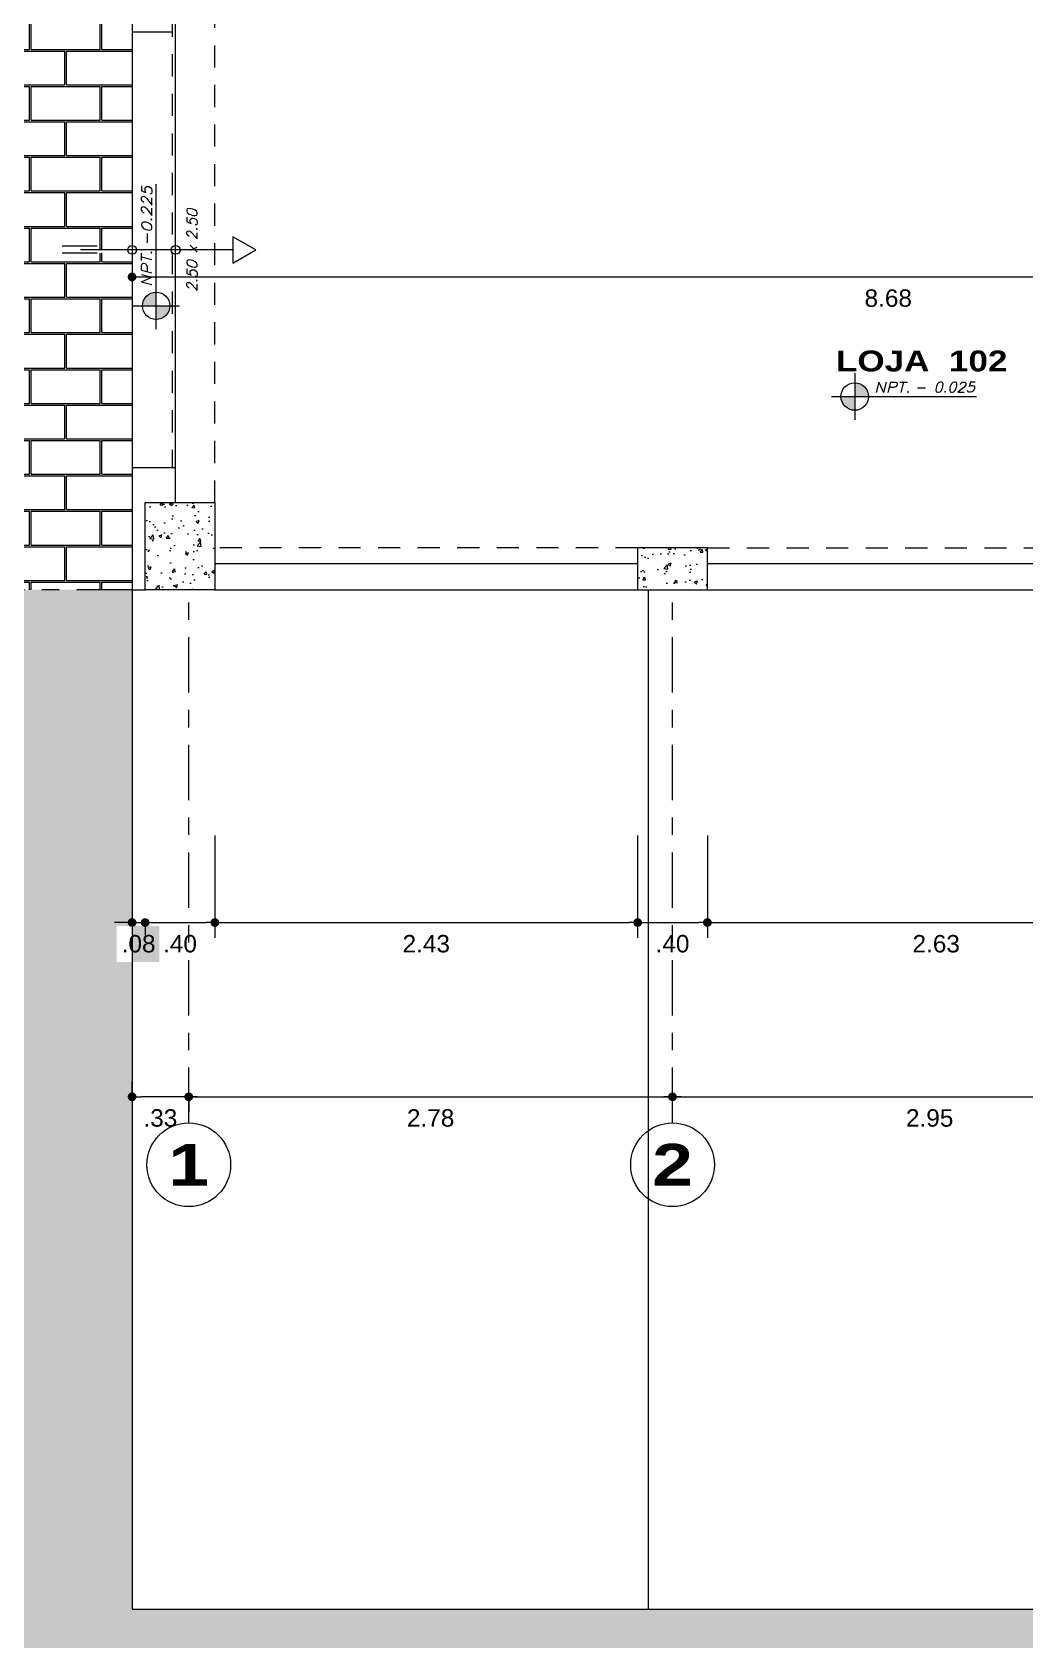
# Model space of a CAD drawing. Header units: millimetres. Extents: x 2178 to 2304, y 1220 to 1359.
# Drawn here: x 2184.2 to 2189.9, y 1325.09 to 1334.32 of the extents above; entities that cross this region are included whole.
import ezdxf
from ezdxf.enums import TextEntityAlignment as Align

# ---------------------------------------------------------------- set-up
doc = ezdxf.new("R2010")
doc.units = ezdxf.units.MM
doc.linetypes.add('CENTER', pattern=[50.8, 31.75, -6.35, 6.35, -6.35])
doc.linetypes.add('HIDDEN', pattern=[9.525, 6.35, -3.175])
doc.layers.get('0').update_dxf_attribs({"lineweight": 0})
for name, color, linetype, lineweight in [('COTAS', 40, 'Continuous', 20), ('Ejes22', 50, 'CENTER', 9), ('muros bajos', 2, 'Continuous', 25), ('PLUMA 1', 46, 'Continuous', 13), ('PLUMA 2', 94, 'Continuous', 15), ('PLUMA 7', 10, 'Continuous', 0), ('PROY', 13, 'HIDDEN', 13), ('TEXTO', 5, 'Continuous', 18), ('TEXTOS', 42, 'Continuous', 13)]:
    doc.layers.add(name, color=color, linetype=linetype, lineweight=lineweight)
doc.layers.add('pisos....', color=7, linetype='Continuous', lineweight=5, true_color=0x7c7f7e)
doc.styles.add('ARIAL', font='arial.ttf')
doc.styles.add('ARIAL-N', font='arialbd.ttf')
doc.styles.add('ARIALCH', font='arialbd.ttf', dxfattribs={"width": 1.25})
doc.styles.add('SIMPLEX', font='simplex.shx', dxfattribs={"width": 1.2, "oblique": 15})
doc.dimstyles.new('RPM 50', dxfattribs={"dimtxt": 0.1, "dimasz": 0.05, "dimexe": 0.0885, "dimexo": 0.1535, "dimgap": 0.071, "dimtad": 2, "dimtih": 1, "dimtoh": 1, "dimzin": 4, "dimdsep": 46, "dimtxsty": 'ARIAL', "dimblk": 'DOT', "dimcen": 0.4, "dimdle": 0.25, "dimclrd": 8, "dimclre": 8, "dimclrt": 9, "dimadec": 0, "dimazin": 0, "dimtfac": 1, "dimtix": 1, "dimtmove": 0, "dimatfit": 3, "dimldrblk": 'DOT', "dimfxl": 0.5, "dimfxlon": 1, "dimlwd": 0, "dimlwe": 0, "dimarcsym": 0})
pattern_1 = [(50, (1019.0931, -426.95647), (0.182184669, -0.015939086), [0.01905, -0.20955]), (355, (1019.0931, -426.95647), (-0.035243421, 0.191056845), [0.01524, -0.167640584]), (100.451445, (1019.10828, -426.9578), (0.146941247, 0.175117752), [0.016190009, -0.178090245]), (46.1842, (1019.0931, -426.90567), (0.27107904, -0.042042328), [0.028575, -0.314325]), (96.635558, (1019.11569, -426.90918), (0.237404134, 0.247426125), [0.024285023, -0.267135608]), (351.184151, (1019.0931, -426.90567), (0.237404134, 0.247426125), [0.022859967, -0.251459732]), (21, (1019.1185, -426.91837), (0.151614391, -0.102265198), [0.01905, -0.20955]), (326, (1019.1185, -426.91837), (0.061802028, 0.184187966), [0.01524, -0.16764]), (71.451445, (1019.13113, -426.9269), (0.21341642, 0.081922769), [0.016190009, -0.178089938]), (37.5, (1019.093096, -426.95647), (0.0030886033, 0.0845550389), [0, -0.165608, 0, -0.17018, 0, -0.168275]), (7.5, (1019.0931, -426.95647), (0.0668196625, 0.100180575), [0, -0.097028, 0, -0.161798, 0, -0.064135]), (327.5, (1019.036454, -426.95647), (0.1355905952, -0.005728744), [0, -0.0635, 0, -0.19812, 0, -0.26289]), (317.5, (1019.01105, -426.95647), (0.1481291814, 0.025426491), [0, -0.08255, 0, -0.131572, 0, -0.18669])]

# ---------------------------------------------------------------- blocks, each defined once
blk = doc.blocks.new('_DOT')
at = {"color": 0, "linetype": 'ByBlock'}
blk.add_line((-0.5, 0), (-1, 0), dxfattribs=at)
at = {"color": 0, "linetype": 'ByBlock', "const_width": 0.5}
blk.add_lwpolyline([(-0.25, 0, 1), (0.25, 0, 1)], format="xyb", close=True, dxfattribs=at)
blk = doc.blocks.new('*D897')
at = {"layer": 'Defpoints', "color": 0, "transparency": 16777216}
for p in [(2185.1013, 1328.2097), (2187.8763, 1328.2097), (2187.8763, 1328.2097)]:
    blk.add_point(p, dxfattribs=at)
at = {"layer": 'muros bajos', "color": 8, "lineweight": 0, "transparency": 16777216}
for p, q in [((2185.1013, 1328.2097), (2185.1013, 1328.2982)), ((2187.8763, 1328.2097), (2187.8763, 1328.2982)), ((2185.1513, 1328.2097), (2187.8263, 1328.2097))]:
    blk.add_line(p, q, dxfattribs=at)
at = {"layer": 'muros bajos', "color": 8, "lineweight": 0, "transparency": 16777216, "xscale": 0.05, "yscale": 0.05, "zscale": 0.05, "rotation": 180}
blk.add_blockref('_DOT', (2185.1013, 1328.2097), dxfattribs=at)
at = {"layer": 'muros bajos', "color": 8, "lineweight": 0, "transparency": 16777216, "xscale": 0.05, "yscale": 0.05, "zscale": 0.05}
blk.add_blockref('_DOT', (2187.8763, 1328.2097), dxfattribs=at)
at = {"layer": 'muros bajos', "color": 9, "transparency": 16777216, "insert": (2186.4888, 1328.0877), "char_height": 0.1, "attachment_point": 5, "style": 'ARIAL'}
blk.add_mtext('2.78', dxfattribs=at)
blk = doc.blocks.new('*D1017')
at = {"layer": 'Defpoints', "color": 0, "transparency": 16777216}
for p in [(2187.8763, 1328.2097), (2190.8263, 1328.2097), (2190.8263, 1328.2097)]:
    blk.add_point(p, dxfattribs=at)
at = {"layer": 'muros bajos', "color": 8, "lineweight": 0, "transparency": 16777216}
for p, q in [((2187.8763, 1328.2097), (2187.8763, 1328.2982)), ((2190.8263, 1328.2097), (2190.8263, 1328.2982)), ((2187.9263, 1328.2097), (2190.7763, 1328.2097))]:
    blk.add_line(p, q, dxfattribs=at)
at = {"layer": 'muros bajos', "color": 8, "lineweight": 0, "transparency": 16777216, "xscale": 0.05, "yscale": 0.05, "zscale": 0.05, "rotation": 180}
blk.add_blockref('_DOT', (2187.8763, 1328.2097), dxfattribs=at)
at = {"layer": 'muros bajos', "color": 8, "lineweight": 0, "transparency": 16777216, "xscale": 0.05, "yscale": 0.05, "zscale": 0.05}
blk.add_blockref('_DOT', (2190.8263, 1328.2097), dxfattribs=at)
at = {"layer": 'muros bajos', "color": 9, "transparency": 16777216, "insert": (2189.3513, 1328.0877), "char_height": 0.1, "attachment_point": 5, "style": 'ARIAL'}
blk.add_mtext('2.95', dxfattribs=at)
blk = doc.blocks.new('*D891')
at = {"color": 8, "lineweight": 0, "transparency": 16777216}
for p, q in [((2184.7763, 1328.2097), (2184.7763, 1328.2982)), ((2185.0513, 1328.2097), (2184.8263, 1328.2097)), ((2185.1013, 1328.2097), (2185.1013, 1328.1212))]:
    blk.add_line(p, q, dxfattribs=at)
at = {"layer": 'Defpoints', "color": 0, "transparency": 16777216}
for p in [(2184.7763, 1328.2097), (2184.7763, 1328.2097), (2185.1013, 1328.2097)]:
    blk.add_point(p, dxfattribs=at)
at = {"color": 8, "lineweight": 0, "transparency": 16777216, "xscale": 0.05, "yscale": 0.05, "zscale": 0.05, "rotation": 180}
blk.add_blockref('_DOT', (2184.7763, 1328.2097), dxfattribs=at)
at = {"color": 8, "lineweight": 0, "transparency": 16777216, "xscale": 0.05, "yscale": 0.05, "zscale": 0.05}
blk.add_blockref('_DOT', (2185.1013, 1328.2097), dxfattribs=at)
at = {"color": 9, "transparency": 16777216, "insert": (2184.9388, 1328.0876), "char_height": 0.1, "attachment_point": 5, "style": 'ARIAL'}
blk.add_mtext('.33', dxfattribs=at)
blk = doc.blocks.new('*D892')
at = {"color": 8, "lineweight": 0, "transparency": 16777216}
for p, q in [((2184.7263, 1329.2097), (2184.6763, 1329.2097)), ((2184.7763, 1329.2097), (2184.7763, 1329.1212)), ((2184.7763, 1329.2097), (2184.8513, 1329.2097)), ((2184.8513, 1329.2097), (2184.8513, 1329.1212)), ((2184.9013, 1329.2097), (2184.9513, 1329.2097))]:
    blk.add_line(p, q, dxfattribs=at)
at = {"layer": 'Defpoints', "color": 0, "transparency": 16777216}
for p in [(2184.7763, 1329.3402), (2184.8513, 1329.3402), (2184.8513, 1329.2097)]:
    blk.add_point(p, dxfattribs=at)
at = {"color": 8, "lineweight": 0, "transparency": 16777216, "xscale": 0.05, "yscale": 0.05, "zscale": 0.05}
blk.add_blockref('_DOT', (2184.7763, 1329.2097), dxfattribs=at)
at = {"color": 8, "lineweight": 0, "transparency": 16777216, "xscale": 0.05, "yscale": 0.05, "zscale": 0.05, "rotation": 180}
blk.add_blockref('_DOT', (2184.8513, 1329.2097), dxfattribs=at)
at = {"color": 9, "transparency": 16777216, "insert": (2184.8138, 1329.0877), "char_height": 0.1, "attachment_point": 5, "style": 'ARIAL'}
blk.add_mtext('.08', dxfattribs=at)
blk = doc.blocks.new('*D893')
at = {"color": 8, "lineweight": 0, "transparency": 16777216}
for p, q in [((2185.2513, 1329.7097), (2185.2513, 1329.1212)), ((2184.8513, 1329.2097), (2184.8513, 1329.1212)), ((2184.9013, 1329.2097), (2185.2013, 1329.2097))]:
    blk.add_line(p, q, dxfattribs=at)
at = {"layer": 'Defpoints', "color": 0, "transparency": 16777216}
for p in [(2185.2513, 1330.0928), (2184.8513, 1329.3402), (2185.2513, 1329.2097)]:
    blk.add_point(p, dxfattribs=at)
at = {"color": 8, "lineweight": 0, "transparency": 16777216, "xscale": 0.05, "yscale": 0.05, "zscale": 0.05, "rotation": 180}
blk.add_blockref('_DOT', (2184.8513, 1329.2097), dxfattribs=at)
at = {"color": 8, "lineweight": 0, "transparency": 16777216, "xscale": 0.05, "yscale": 0.05, "zscale": 0.05}
blk.add_blockref('_DOT', (2185.2513, 1329.2097), dxfattribs=at)
at = {"color": 9, "transparency": 16777216, "insert": (2185.0513, 1329.0877), "char_height": 0.1, "attachment_point": 5, "style": 'ARIAL'}
blk.add_mtext('.40', dxfattribs=at)
blk = doc.blocks.new('*D945')
at = {"color": 8, "lineweight": 0, "transparency": 16777216}
for p, q in [((2185.2513, 1329.7097), (2185.2513, 1329.1212)), ((2187.6763, 1329.7097), (2187.6763, 1329.1212)), ((2185.3013, 1329.2097), (2187.6263, 1329.2097))]:
    blk.add_line(p, q, dxfattribs=at)
at = {"layer": 'Defpoints', "color": 0, "transparency": 16777216}
for p in [(2187.6763, 1331.1197), (2185.2513, 1330.0928), (2187.6763, 1329.2097)]:
    blk.add_point(p, dxfattribs=at)
at = {"color": 8, "lineweight": 0, "transparency": 16777216, "xscale": 0.05, "yscale": 0.05, "zscale": 0.05, "rotation": 180}
blk.add_blockref('_DOT', (2185.2513, 1329.2097), dxfattribs=at)
at = {"color": 8, "lineweight": 0, "transparency": 16777216, "xscale": 0.05, "yscale": 0.05, "zscale": 0.05}
blk.add_blockref('_DOT', (2187.6763, 1329.2097), dxfattribs=at)
at = {"color": 9, "transparency": 16777216, "insert": (2186.4638, 1329.0876), "char_height": 0.1, "attachment_point": 5, "style": 'ARIAL'}
blk.add_mtext('2.43', dxfattribs=at)
blk = doc.blocks.new('*D946')
at = {"color": 8, "lineweight": 0, "transparency": 16777216}
for p, q in [((2187.6763, 1329.7097), (2187.6763, 1329.1212)), ((2188.0763, 1329.7097), (2188.0763, 1329.1212)), ((2187.7263, 1329.2097), (2188.0263, 1329.2097))]:
    blk.add_line(p, q, dxfattribs=at)
at = {"layer": 'Defpoints', "color": 0, "transparency": 16777216}
for p in [(2187.6763, 1331.1197), (2188.0763, 1331.1197), (2188.0763, 1329.2097)]:
    blk.add_point(p, dxfattribs=at)
at = {"color": 8, "lineweight": 0, "transparency": 16777216, "xscale": 0.05, "yscale": 0.05, "zscale": 0.05, "rotation": 180}
blk.add_blockref('_DOT', (2187.6763, 1329.2097), dxfattribs=at)
at = {"color": 8, "lineweight": 0, "transparency": 16777216, "xscale": 0.05, "yscale": 0.05, "zscale": 0.05}
blk.add_blockref('_DOT', (2188.0763, 1329.2097), dxfattribs=at)
at = {"color": 9, "transparency": 16777216, "insert": (2187.8763, 1329.0877), "char_height": 0.1, "attachment_point": 5, "style": 'ARIAL'}
blk.add_mtext('.40', dxfattribs=at)
blk = doc.blocks.new('*D947')
at = {"color": 8, "lineweight": 0, "transparency": 16777216}
for p, q in [((2188.0763, 1329.7097), (2188.0763, 1329.1212)), ((2190.7013, 1329.7097), (2190.7013, 1329.1212)), ((2188.1263, 1329.2097), (2190.6513, 1329.2097))]:
    blk.add_line(p, q, dxfattribs=at)
at = {"layer": 'Defpoints', "color": 0, "transparency": 16777216}
for p in [(2188.0763, 1331.1197), (2190.7013, 1330.6597), (2190.7013, 1329.2097)]:
    blk.add_point(p, dxfattribs=at)
at = {"color": 8, "lineweight": 0, "transparency": 16777216, "xscale": 0.05, "yscale": 0.05, "zscale": 0.05, "rotation": 180}
blk.add_blockref('_DOT', (2188.0763, 1329.2097), dxfattribs=at)
at = {"color": 8, "lineweight": 0, "transparency": 16777216, "xscale": 0.05, "yscale": 0.05, "zscale": 0.05}
blk.add_blockref('_DOT', (2190.7013, 1329.2097), dxfattribs=at)
at = {"color": 9, "transparency": 16777216, "insert": (2189.3888, 1329.0876), "char_height": 0.1, "attachment_point": 5, "style": 'ARIAL'}
blk.add_mtext('2.63', dxfattribs=at)
blk = doc.blocks.new('*D974')
at = {"color": 8, "lineweight": 0, "transparency": 16777216}
for p, q in [((2183.8263, 1331.6197), (2183.2378, 1331.6197)), ((2183.3263, 1331.1697), (2183.3263, 1331.5697)), ((2183.8263, 1331.1197), (2183.2378, 1331.1197))]:
    blk.add_line(p, q, dxfattribs=at)
at = {"layer": 'Defpoints', "color": 0, "transparency": 16777216}
for p in [(2183.3263, 1331.6197), (2184.8513, 1331.6197), (2184.8513, 1331.1197)]:
    blk.add_point(p, dxfattribs=at)
at = {"color": 8, "lineweight": 0, "transparency": 16777216, "xscale": 0.05, "yscale": 0.05, "zscale": 0.05}
for p, rotation in [((2183.3263, 1331.6197), 90), ((2183.3263, 1331.1197), 270)]:
    blk.add_blockref('_DOT', p, dxfattribs=dict(at, rotation=rotation))
at = {"color": 9, "transparency": 16777216, "insert": (2183.1679, 1331.3697), "char_height": 0.1, "attachment_point": 5, "style": 'ARIAL'}
blk.add_mtext('.50', dxfattribs=at)
blk = doc.blocks.new('*D975')
at = {"color": 8, "lineweight": 0, "transparency": 16777216}
for p, q in [((2183.3263, 1331.8697), (2183.3263, 1331.9197)), ((2183.8263, 1331.8197), (2183.2378, 1331.8197)), ((2183.3263, 1331.6197), (2183.3263, 1331.8197)), ((2183.8263, 1331.6197), (2183.2378, 1331.6197)), ((2183.3263, 1331.5697), (2183.3263, 1331.5197))]:
    blk.add_line(p, q, dxfattribs=at)
at = {"layer": 'Defpoints', "color": 0, "transparency": 16777216}
for p in [(2183.3263, 1331.8197), (2184.7763, 1331.8197), (2184.8513, 1331.6197)]:
    blk.add_point(p, dxfattribs=at)
at = {"color": 8, "lineweight": 0, "transparency": 16777216, "xscale": 0.05, "yscale": 0.05, "zscale": 0.05}
for p, rotation in [((2183.3263, 1331.8197), 270), ((2183.3263, 1331.6197), 90)]:
    blk.add_blockref('_DOT', p, dxfattribs=dict(at, rotation=rotation))
at = {"color": 9, "transparency": 16777216, "insert": (2183.1679, 1331.7197), "char_height": 0.1, "attachment_point": 5, "style": 'ARIAL'}
blk.add_mtext('.20', dxfattribs=at)
blk = doc.blocks.new('*D976')
at = {"color": 8, "lineweight": 0, "transparency": 16777216}
for p, q in [((2183.8263, 1334.3197), (2183.2378, 1334.3197)), ((2183.3263, 1331.8697), (2183.3263, 1334.2697)), ((2183.8263, 1331.8197), (2183.2378, 1331.8197))]:
    blk.add_line(p, q, dxfattribs=at)
at = {"layer": 'Defpoints', "color": 0, "transparency": 16777216}
for p in [(2183.3263, 1334.3197), (2184.7763, 1334.3197), (2184.7763, 1331.8197)]:
    blk.add_point(p, dxfattribs=at)
at = {"color": 8, "lineweight": 0, "transparency": 16777216, "xscale": 0.05, "yscale": 0.05, "zscale": 0.05}
for p, rotation in [((2183.3263, 1334.3197), 90), ((2183.3263, 1331.8197), 270)]:
    blk.add_blockref('_DOT', p, dxfattribs=dict(at, rotation=rotation))
at = {"color": 9, "transparency": 16777216, "insert": (2183.1248, 1333.0697), "char_height": 0.1, "attachment_point": 5, "style": 'ARIAL'}
blk.add_mtext('2.50', dxfattribs=at)
blk = doc.blocks.new('*D977')
at = {"color": 8, "lineweight": 0, "transparency": 16777216}
for p, q in [((2183.3263, 1334.4697), (2183.3263, 1334.5197)), ((2183.8263, 1334.4197), (2183.2378, 1334.4197)), ((2183.3263, 1334.3197), (2183.3263, 1334.4197)), ((2183.8263, 1334.3197), (2183.2378, 1334.3197)), ((2183.3263, 1334.2697), (2183.3263, 1334.2197))]:
    blk.add_line(p, q, dxfattribs=at)
at = {"layer": 'Defpoints', "color": 0, "transparency": 16777216}
for p in [(2183.3263, 1334.4197), (2184.8513, 1334.4197), (2184.7763, 1334.3197)]:
    blk.add_point(p, dxfattribs=at)
at = {"color": 8, "lineweight": 0, "transparency": 16777216, "xscale": 0.05, "yscale": 0.05, "zscale": 0.05}
for p, rotation in [((2183.3263, 1334.4197), 270), ((2183.3263, 1334.3197), 90)]:
    blk.add_blockref('_DOT', p, dxfattribs=dict(at, rotation=rotation))
at = {"color": 9, "transparency": 16777216, "insert": (2183.1679, 1334.3697), "char_height": 0.1, "attachment_point": 5, "style": 'ARIAL'}
blk.add_mtext('.10', dxfattribs=at)
blk = doc.blocks.new('*D988')
at = {"color": 8, "lineweight": 0, "transparency": 16777216}
for p, q in [((2184.7763, 1333.272), (2184.7763, 1332.8262)), ((2193.4513, 1333.272), (2193.4513, 1332.8262)), ((2184.8263, 1332.9147), (2193.4013, 1332.9147))]:
    blk.add_line(p, q, dxfattribs=at)
at = {"layer": 'Defpoints', "color": 0, "transparency": 16777216}
for p in [(2184.7763, 1333.4255), (2193.4513, 1333.4255), (2193.4513, 1332.9147)]:
    blk.add_point(p, dxfattribs=at)
at = {"color": 8, "lineweight": 0, "transparency": 16777216, "xscale": 0.05, "yscale": 0.05, "zscale": 0.05, "rotation": 180}
blk.add_blockref('_DOT', (2184.7763, 1332.9147), dxfattribs=at)
at = {"color": 8, "lineweight": 0, "transparency": 16777216, "xscale": 0.05, "yscale": 0.05, "zscale": 0.05}
blk.add_blockref('_DOT', (2193.4513, 1332.9147), dxfattribs=at)
at = {"color": 9, "transparency": 16777216, "insert": (2189.1138, 1332.7927), "char_height": 0.1, "attachment_point": 5, "style": 'ARIAL'}
blk.add_mtext('8.68', dxfattribs=at)
blk = doc.blocks.new('F1')
for points in [[(-0.1, 0.02), (0.1, 0.02)], [(-0.1, -0.02), (0.1, -0.02)]]:
    blk.add_lwpolyline(points)
blk = doc.blocks.new('P')
at = {"style": 'SIMPLEX', "oblique": 15}
blk.add_text('x', height=0.06, dxfattribs=at).set_placement((-0.017, 0.0255))
blk.add_attdef('L', text='', height=0.06, dxfattribs=at).set_placement((-0.0577, 0.0255), align=Align.RIGHT)
blk.add_attdef('H', (0.0581, 0.0255), '', height=0.06, dxfattribs=at)
blk = doc.blocks.new('N')
at = {"linetype": 'Continuous'}
h = blk.add_hatch(color=256, dxfattribs=at)
h.paths.add_polyline_path([(0, 0.1), (0, 0), (0.1, 0, 0.414214)])
h.paths.add_polyline_path([(-0.1, 0, 0.414214), (0, -0.1), (0, 0)])
for points in [[(0, 0.17), (0, -0.17)], [(-0.17, 0), (0.887, 0)]]:
    blk.add_lwpolyline(points)
blk.add_circle((0, 0), 0.1)
at = {"color": 64, "style": 'SIMPLEX', "oblique": 15, "width": 1.2}
blk.add_text('NPT.', height=0.075, dxfattribs=at).set_placement((0.14, 0.031))
at = {"color": 64, "style": 'SIMPLEX', "oblique": 15, "width": 1.062312}
blk.add_attdef('NIV', text='', height=0.075, dxfattribs=at).set_placement((0.435, 0.031), (0.875, 0.031), align=Align.FIT)

msp = doc.modelspace()

# ---------------------------------------------------------------- hatches: boundary and pattern name
h = msp.add_hatch()
h.set_pattern_fill('AR-CONC', color=256, scale=0.001)
h.set_pattern_definition(pattern_1)
h.paths.add_polyline_path([(2184.8513, 1331.1197), (2185.2513, 1331.1197), (2185.2513, 1331.6197), (2184.8513, 1331.6197)])
h = msp.add_hatch()
h.set_pattern_fill('AR-CONC', color=256, scale=0.001)
h.set_pattern_definition(pattern_1)
h.paths.add_polyline_path([(2187.8763, 1331.1197), (2188.0763, 1331.1197), (2188.0763, 1331.3597), (2187.6763, 1331.3597), (2187.6763, 1331.1197)])
at = {"layer": 'pisos....'}
h = msp.add_hatch(dxfattribs=at)
h.set_pattern_fill('AR-B816C', color=256, scale=0.001)
h.paths.add_polyline_path([(2184.7763, 1341.8135, -0.414214), (2184.7513, 1341.8385, -0.414214), (2184.7763, 1341.8635), (2184.7763, 1343.9697), (2182.1763, 1343.9697, -0.648232), (2181.7763, 1343.7908), (2181.7763, 1340.5736, -0.648232), (2182.1763, 1340.3947), (2184.7763, 1340.3947)])
h.paths.add_polyline_path([(2184.7763, 1339.1864, -1), (2184.7763, 1339.2364), (2184.7763, 1340.3947), (2182.1763, 1340.3947, -0.648232), (2181.7763, 1340.2158), (2181.7763, 1338.0986, -0.648232), (2182.1763, 1337.9197), (2184.7763, 1337.9197), (2184.7763, 1338.2197)])
h.paths.add_polyline_path([(2184.7763, 1337.7197), (2184.7763, 1337.9197), (2182.1763, 1337.9197, -0.648232), (2181.7763, 1337.7408), (2181.7763, 1334.7986, -0.648232), (2182.1763, 1334.6197), (2184.7763, 1334.6197), (2184.7763, 1334.8197), (2184.7763, 1336.2447, -0.414214), (2184.7513, 1336.2697), (2184.4811, 1336.2697), (2184.3763, 1336.2518), (2184.5763, 1336.2518), (2184.7542, 1336.2581, -0.564193), (2184.7763, 1336.2947), (2184.7763, 1336.3197)])
h.paths.add_polyline_path([(2184.7763, 1333.0447, -0.414214), (2184.7513, 1333.0697), (2184.4811, 1333.0697), (2184.3763, 1333.0518), (2184.5763, 1333.0518), (2184.7555, 1333.0559, -0.598036), (2184.7763, 1333.0947), (2184.7763, 1334.3197), (2184.7763, 1334.6197), (2182.1763, 1334.6197, -0.648232), (2181.7763, 1334.4408), (2181.7763, 1331.2986, -0.648232), (2182.1763, 1331.1197), (2184.7763, 1331.1197), (2184.7763, 1331.8197)])
h.paths.add_polyline_path([(2183.0428, 1331.6158), (2183.287, 1331.6158), (2183.287, 1331.8218), (2183.0428, 1331.8218)], flags=24)
h.paths.add_polyline_path([(2183.0428, 1331.2658), (2183.287, 1331.2658), (2183.287, 1331.4718), (2183.0428, 1331.4718)], flags=24)
h.paths.add_polyline_path([(2182.3664, 1332.7658), (2182.6883, 1332.7658), (2182.6883, 1332.9719), (2182.3664, 1332.9719)], flags=24)
h.paths.add_polyline_path([(2183.0428, 1334.5158), (2183.287, 1334.5158), (2183.287, 1334.7218), (2183.0428, 1334.7218)], flags=9)
h.paths.add_polyline_path([(2183.0428, 1334.2658), (2183.287, 1334.2658), (2183.287, 1334.4718), (2183.0428, 1334.4718)], flags=24)
h.paths.add_polyline_path([(2182.9651, 1332.9658), (2183.287, 1332.9658), (2183.287, 1333.1718), (2182.9651, 1333.1718)], flags=24)
h = msp.add_hatch(dxfattribs=at)
h.set_pattern_fill('AR-B816C', color=256, scale=0.001)
h.paths.add_polyline_path([(2184.6884, 1328.9837), (2184.9326, 1328.9837), (2184.9326, 1329.1898), (2184.6884, 1329.1898)], flags=16)
h.paths.add_polyline_path([(2181.725, 1330.9397), (2182.1476, 1330.9397), (2182.1476, 1331.2997), (2181.725, 1331.2997)])
edge = h.paths.add_edge_path()
edge.add_arc((2183.2763, 1323.7694), 1.5, 180, 270)
edge.add_line((2183.2763, 1322.2694), (2235.8201, 1322.2694))
edge.add_line((2235.8201, 1322.2694), (2235.8201, 1325.2694))
edge.add_line((2235.8201, 1325.2694), (2232.2013, 1325.2694))
edge.add_line((2232.2013, 1325.2694), (2184.7763, 1325.2694))
edge.add_line((2184.7763, 1325.2694), (2184.7763, 1331.1197))
edge.add_line((2184.7763, 1331.1197), (2182.1763, 1331.1197))
edge.add_arc((2181.9363, 1331.1197), 0.24, -131.81031, 0, ccw=False)
edge.add_line((2181.7763, 1330.9408), (2181.7763, 1323.7694))

# ---------------------------------------------------------------- linework, layer by layer
for points in [[(2185.0263, 1331.8197), (2185.0263, 1334.4197)], [(2184.7763, 1334.3197), (2184.7763, 1331.8197)], [(2184.7763, 1331.1197), (2184.7763, 1325.2694)], [(2187.7388, 1325.2694), (2187.7388, 1331.1197)], [(2184.7763, 1325.2694), (2232.3513, 1325.2694)]]:
    msp.add_lwpolyline(points)
at = {"layer": 'COTAS'}
for centre in [(2185.1013, 1327.8197), (2187.8763, 1327.8197)]:
    msp.add_circle(centre, 0.24, dxfattribs=at)
at = {"layer": 'Ejes22', "linetype": 'CENTER', "lineweight": 9, "ltscale": 0.01}
for points in [[(2184.7763, 1331.1197), (2182.1763, 1331.1197)], [(2185.1013, 1328.0597), (2185.1013, 1331.1197)], [(2187.8763, 1328.0597), (2187.8763, 1331.1197)]]:
    msp.add_lwpolyline(points, dxfattribs=at)
at = {"layer": 'PLUMA 1'}
msp.add_line((2185.3534, 1333.0697), (2184.4811, 1333.0697), dxfattribs=at)
for centre in [(2184.7763, 1333.0697), (2185.0263, 1333.0697)]:
    msp.add_circle(centre, 0.025, dxfattribs=at)
at = {"layer": 'PLUMA 2', "color": 40, "linetype": 'Continuous', "lineweight": 20, "flags": 128}
msp.add_lwpolyline([(2185.4855, 1333.0697), (2185.3534, 1333.146), (2185.3534, 1332.9934)], close=True, dxfattribs=at)
at = {"layer": 'PLUMA 7'}
for points in [[(2184.8513, 1334.8197), (2184.7763, 1334.8197), (2184.7763, 1334.3197)], [(2185.0063, 1334.4197), (2185.0063, 1334.3197), (2184.7763, 1334.3197)], [(2185.0263, 1331.6197), (2185.0263, 1331.8197), (2184.7763, 1331.8197)], [(2184.7763, 1331.8197), (2184.7763, 1331.1197)], [(2185.2513, 1331.2697), (2187.6763, 1331.2697)], [(2188.0763, 1331.2697), (2190.7013, 1331.2697)], [(2184.7763, 1331.1197), (2184.8513, 1331.1197)], [(2185.2513, 1331.1197), (2190.7013, 1331.1197)]]:
    msp.add_lwpolyline(points, dxfattribs=at)
for points in [[(2184.8513, 1331.1197), (2184.8513, 1331.6197), (2185.2513, 1331.6197), (2185.2513, 1331.1197)], [(2187.8763, 1331.1197), (2188.0763, 1331.1197), (2188.0763, 1331.3597), (2187.6763, 1331.3597), (2187.6763, 1331.1197)]]:
    msp.add_lwpolyline(points, close=True, dxfattribs=at)
at = {"layer": 'PROY', "ltscale": 0.02, "flags": 128}
for points in [[(2185.0063, 1334.4197), (2185.0063, 1334.4197), (2185.0063, 1331.8197)], [(2185.2513, 1331.6197), (2185.2513, 1334.4197)], [(2187.6763, 1331.3597), (2185.2513, 1331.3597)], [(2188.0763, 1331.3597), (2190.7013, 1331.3597)]]:
    msp.add_lwpolyline(points, dxfattribs=at)

# ---------------------------------------------------------------- block references
at = {"layer": 'COTAS'}
ref = msp.add_blockref('N', (2184.9146, 1332.7491), dxfattribs=dict(at, xscale=0.7870854846603947, yscale=0.7870854846603947, zscale=0.7870854846603947, rotation=90))
ref.add_attrib('NIV', '-0.225', dxfattribs={"layer": '0', "color": 64, "height": 0.05903, "rotation": 90, "style": 'SIMPLEX', "oblique": 15, "width": 1.120257}).set_placement((2184.8899, 1333.0914), (2184.8899, 1333.4378), align=Align.FIT)
ref = msp.add_blockref('N', (2188.9213, 1332.2281), dxfattribs=dict(at, xscale=0.7870854846603947, yscale=0.7870854846603947, zscale=0.7870854846603947))
ref.add_attrib('NIV', '- 0.025', dxfattribs={"layer": '0', "color": 64, "height": 0.05903, "style": 'SIMPLEX', "oblique": 15, "width": 0.955258}).set_placement((2189.2636, 1332.2528), (2189.61, 1332.2528), align=Align.FIT)
at = {"layer": 'PLUMA 1', "rotation": 180}
msp.add_blockref('F1', (2184.4763, 1333.0718), dxfattribs=at)
at = {"layer": 'TEXTOS', "rotation": 90}
msp.add_blockref('P', (2185.1754, 1333.0671), dxfattribs=at).add_auto_attribs({'H': '2.50', 'L': '2.50'})

# ---------------------------------------------------------------- texts
at = {"layer": 'COTAS', "style": 'ARIALCH', "width": 1.25}
for tag, p in [('1', (2185.1013, 1327.8197)), ('2', (2187.8763, 1327.8197))]:
    msp.add_attdef(tag, text='LETRAONUMERO', height=0.24, dxfattribs=at).set_placement(p, align=Align.MIDDLE_CENTER)
at = {"layer": 'TEXTO', "style": 'ARIAL-N', "width": 1.2}
msp.add_text('LOJA  102', height=0.12, dxfattribs=at).set_placement((2189.3056, 1332.3726), align=Align.CENTER)

# ---------------------------------------------------------------- dimensions: what is measured, and where the dimension line sits
for base, p1, p2, picture, middle in [((2183.3263, 1334.4197), (2184.7763, 1334.3197), (2184.8513, 1334.4197), '*D977', (2183.1679, 1334.3697)), ((2183.3263, 1334.3197), (2184.7763, 1331.8197), (2184.7763, 1334.3197), '*D976', (2183.1248, 1333.0697)), ((2183.3263, 1331.8197), (2184.8513, 1331.6197), (2184.7763, 1331.8197), '*D975', (2183.1679, 1331.7197))]:
    dim = msp.add_linear_dim(base=base, p1=p1, p2=p2, angle=90, dimstyle='RPM 50', override={"dimtmove": 1})
    dim.commit()
    dim.dimension.update_dxf_attribs({"geometry": picture, "text_midpoint": middle})
for base, p1, p2, picture, middle in [((2193.4513132056, 1332.9147128951), (2184.7763132056, 1333.4255007028), (2193.4513132056, 1333.4255007028), '*D988', (2189.1138132056, 1332.7926555963)), ((2184.8513132056, 1329.2097128951), (2184.7763132056, 1329.3402411491), (2184.8513132056, 1329.3402411491), '*D892', (2184.8138132056, 1329.0876555963)), ((2184.7763132056, 1328.2097128951), (2185.1013132056, 1328.2097128951), (2184.7763132056, 1328.2097128951), '*D891', (2184.9388132056, 1328.0876214899))]:
    dim = msp.add_linear_dim(base=base, p1=p1, p2=p2, dimstyle='RPM 50')
    dim.commit()
    dim.dimension.update_dxf_attribs({"geometry": picture, "text_midpoint": middle})
dim = msp.add_linear_dim(base=(2183.3263, 1331.6197), p1=(2184.8513, 1331.1197), p2=(2184.8513, 1331.6197), angle=90, dimstyle='RPM 50')
dim.commit()
dim.dimension.update_dxf_attribs({"geometry": '*D974', "text_midpoint": (2183.1679, 1331.3697)})
for base, p1, p2, picture, middle in [((2187.6763132056, 1329.2097128951), (2185.2513132056, 1330.0928280405), (2187.6763132056, 1331.1197128951), '*D945', (2186.4638132056, 1329.0876214899)), ((2188.0763, 1329.2097), (2187.6763, 1331.1197), (2188.0763, 1331.1197), '*D946', (2187.8763, 1329.0877)), ((2190.7013132056, 1329.2097128951), (2188.0763132056, 1331.1197128951), (2190.7013132056, 1330.6597128951), '*D947', (2189.3888132056, 1329.0876214899)), ((2185.2513, 1329.2097), (2184.8513, 1329.3402), (2185.2513, 1330.0928), '*D893', (2185.0513, 1329.0877))]:
    dim = msp.add_linear_dim(base=base, p1=p1, p2=p2, dimstyle='RPM 50', override={"dimtmove": 1})
    dim.commit()
    dim.dimension.update_dxf_attribs({"geometry": picture, "text_midpoint": middle})
at = {"layer": 'muros bajos'}
for base, p1, p2, picture, middle in [((2187.8763132056, 1328.2097128951), (2185.1013132056, 1328.2097128951), (2187.8763132056, 1328.2097128951), '*D897', (2186.4888132056, 1328.0876555963)), ((2190.8263, 1328.2097), (2187.8763, 1328.2097), (2190.8263, 1328.2097), '*D1017', (2189.3513, 1328.0877))]:
    dim = msp.add_linear_dim(base=base, p1=p1, p2=p2, dimstyle='RPM 50', dxfattribs=at)
    dim.commit()
    dim.dimension.update_dxf_attribs({"geometry": picture, "text_midpoint": middle})

doc.saveas('drawing.dxf')
